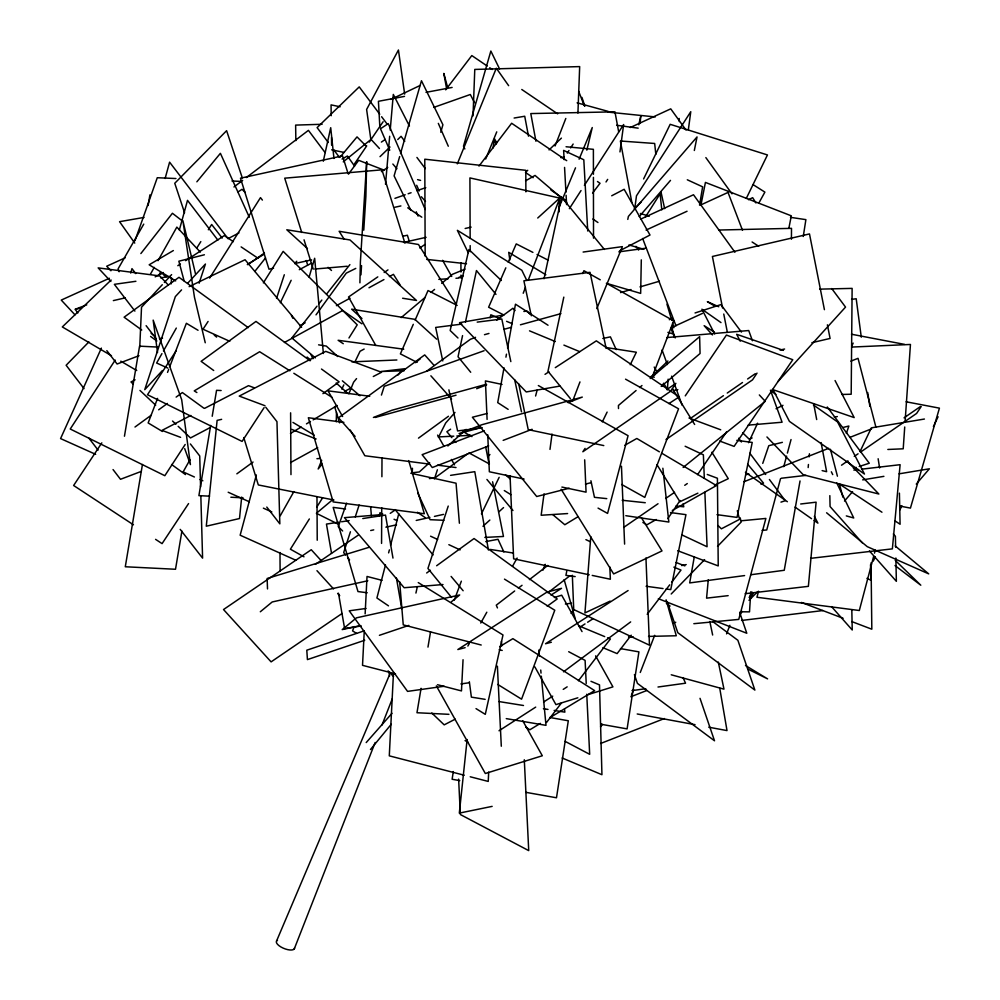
<?xml version="1.0" encoding="UTF-8"?>
<svg xmlns="http://www.w3.org/2000/svg" width="1000" height="1000" viewBox="0 0 1000 1000"><rect width="100%" height="100%" fill="white"/><g stroke="black" fill="none" stroke-linecap="round" stroke-linejoin="round"><path stroke-width="1.5" d="M381.562 543.413L381.737 507.75M381.9 476.737L382 458.125M791.425 239.25L791.513 228.35L718.85 230.037M641.3 259.862L640.662 293.4L606.362 283.288M672.475 327.612L672.362 333.713L667.887 332.388M359.913 282.838L360.4 261.737L366.675 161.625L365.887 196.287L363.762 230.175M336.262 421.788L336.5 412.5M473.025 115.9L474.775 69.425L579.675 66.6L577.925 113.075M139.75 347.225L141.525 307.213L162.288 284.725M171.225 283.85L171.5 277.688M412.25 472.525L412.438 468.275M364.263 631.038L362.525 665.337L395.513 673.863M365.138 613.875L367.025 576.462L382.025 580.337M393.462 673.213L389.288 755.85L464.237 775.225M463.05 659.725L461.475 690.913L437.488 684.712M488.7 772.075L488.225 781.425L470.238 776.775M360.962 274.837L361.538 265.6M750.788 591.763L749.513 611.85L740.163 611.788M904.725 427L903.213 448.8L887.837 449.475M905.05 422.325L910.45 344.462L851.988 347.05M590.788 536.7L584.938 612.9L610.15 601.112M667.312 389.888L668.15 379.162M385.513 184.35L389.675 136.287M390.213 130.087L393.312 94.412L409.45 126.062M708.263 579.788L706.575 598.15L728.162 595.65M808.162 467.562L808.438 464.5M809.137 456.85L809.425 453.787M640.1 123.413L640.837 115.7L638.787 124.8M241.688 497.075L239.5 518.538L206.287 526.2L217.113 420.387L221.637 419.338M467.125 739.513L459.312 813.112L492.15 806.375M544.038 493.8L541.163 515.25L567.6 513.562M549.987 449.387L552.038 434.075M619.963 151.912L623.638 124.525L584.375 185.362M635.05 206.475L636.475 195.825L690.775 111.688L688.325 129.938M453.3 771.562L452.125 779.262L459.8 780.625M803.263 236.488L805.888 219.638L790.462 217.338M124.45 436.225L139.562 346.163L157.825 347.075M142.45 464.487L125.288 566.763L175.512 569.263L181.912 531.1M210.675 425.412L198.9 495.637L209.55 496.163M212.213 416.262L216.562 390.312L221.125 390.538M421.062 688.312L416.975 712.738L448.925 714.325M427.975 647.1L430.538 631.825M148.138 205.5L149.925 194.862M699.538 205.2L702.638 186.838L687.3 179.788M492.962 148.025L494.25 140.488M694.225 557.188L689.675 582.925L744.587 575.575M800.037 480.95L784.25 570.275L750.688 574.763M504.012 367.788L497.725 402.625L508.15 409.363M505.925 357.188L506.463 354.162M507.562 348.1L515.475 304.188L548.025 325.238M490.238 317.838L490.825 314.788L499.412 318.35M379.387 515.75L379.975 512.725L382.788 514.038M700.913 205.225L705.425 182.413L791.312 215.825L788.913 227.987M627.788 219.412L628.4 216.4L697.038 136.938L694.325 150.488M566.85 570.75L565.925 575.35L575.175 576.6M462.562 335.6L458.038 356.775L470.712 372.262M465.475 321.987L476.463 270.55L495.975 294.375M544.025 278.738L561.487 197.062L604.4 249.45M563.812 297.125L547.975 371.25L570.4 398.638M323.288 161.238L330.712 127.7L333.963 158.463M415.925 593.075L417.262 587.075M601.3 723.85L600.588 726.825L602.45 724.375M586.825 150.15L592.263 127.55L579.1 159.2M385.487 564.9L376.912 597.987L388.5 605.862M388.612 552.875L389.4 549.862M390.562 545.363L398.762 513.787M535.588 396.012L537.163 390.037M758.55 591.225L756.95 597.263L859.312 610.513L873.688 556.175M874.488 553.162L875.288 550.138M256.35 474.938L240.15 535.212L295.988 560.312M780.512 478.713L766.737 529.963L762.087 530.4M783.75 466.662L786.587 456.112M787.387 453.1L791.038 439.538M130.75 273.075L131.975 268.637L135.762 273.6M165.113 178.487L169.6 162.175L227.45 237.925M179.35 230.012L187.512 200.362L217.862 240.1M399.663 156.575L394.1 175.9L410.863 210.312M400.513 153.6L421.463 80.738L442.912 124.775L440.775 132.213M309.113 277.1L314.662 258.275L323.375 353.5M381.425 395.075L384.237 386.35L484.113 350.725M350.425 531.775L343.663 552.575L345.625 554.987M355.262 516.925L359.125 505.037M434.5 478.7L437.4 469.787M448.237 506.062L427.938 568.45L451.538 597.413M199.125 283.212L205.438 264.025L187.787 283.125M276.55 298.387L284.312 274.75M762.75 463.387L768.775 445.688L782.375 442.35M846.363 433.4L848.875 426.025L842.825 427.512M135 240.675L157.275 177.725L175.95 178.538M346.65 503.162L338.263 526.638L342.65 530.988M354.2 626.525L352.575 630.887L356.538 633.35M454.275 600.125L461.35 581.175M543.013 570.138L545.188 564.312M466.238 429.888L465.125 432.8L471.925 436.6M582.812 273.6L583.925 270.7L600.237 279.812M572.775 400.788L579.975 381.912M652.05 377.475L673.65 320.825L607.038 283.612M157.575 398.387L148.15 422.938L162.413 431.475M167.537 372.388L168.65 369.5M169.762 366.613L186.375 323.288L198.038 330.275M523.212 293.25L525.425 287.462M528.212 280.238L559.9 197.838L537.737 218.012M631.388 695.325L633.612 689.613M640.263 672.463L654.675 635.325M726.562 633.875L729.887 625.3M555.075 145.975L565.812 118.45M294.262 948.925L375.163 742.475M382 725.025L392.262 698.85M321.7 460.312L318.163 469L322.1 464.175M348.875 393.787L353.6 382.212L356.55 378.6M457.312 163.837L496.312 68.2L508.638 85.662M485.7 158.988L496.75 131.862M596.8 308.6L622.388 246.625L583.125 252.05M559.35 206.675L575.513 167.825M276.588 940.95L389.325 675.288M413.288 324.325L400.387 353.888L417.038 362.375M415.125 320.112L428.025 290.55L457.163 305.4M505.812 267.825L488.612 307.238L503.875 315.012L459.562 322.675L526.225 391.95L559.913 386.087M508.263 262.2L516.25 243.9L532.9 252.387M101.388 348.113L60.575 438.587L95.65 454.338M158.837 275.6L160.113 272.775L162.925 274.037M748.575 442.7L757.588 423.188M851.825 345.913L853.15 343.113M860.013 451.625L871.35 427.85L924.425 419.038M933.413 426.562L938.075 416.763M280.338 302.725L291.163 280.287M341.8 389.113L343.825 384.9M354.65 362.463L360.062 351.25L364.15 349.062M643.6 178.938L670.175 124.312L767.45 154.95L746.325 198.363M481.438 513.837L499.15 477.337M602.35 421.838L607.112 412.088M630.225 364.762L636.35 352.238L606.188 347.525M439.387 435.462L445.688 422.987L454.988 412.463M739.812 615.5L741.975 611.35M749.15 597.525L752.025 592M873.213 561.125L875.375 556.987M899.775 510L901.938 505.85M758.863 203.025L764.887 192.113L753.112 184.65M467.863 646.062L469.387 643.35M480.75 623.038L486.812 612.212M512.575 566.175L517.112 558.05M150.463 274.113L154.238 267.4M158 260.688L176.85 227.113L200.338 252.087M161.938 353.625L156.637 363.025L167.887 368.113M163.45 350.938L176.312 328.075M189.95 459.8L183.137 471.9L194.4 476.987M280.262 515.763L293.9 491.562M143.75 224.125L118.112 268.825L119.1 271.75M749.812 599.012L753.037 593.825M263.363 282.875L283.163 251.363L357.212 324.837L348.963 337.975M309.363 518.95L290.4 549.2L303.988 556.825M316.788 507.113L322.55 497.9M196.663 248.225L200.825 241.625M208.337 229.762L211.663 224.488L222.188 238.062M209.638 278.075L260.487 197.625L262.4 200.087M645.263 217.262L660.25 193.55M567.3 153.112L568.962 150.512M570.638 147.925L573.15 144.05M569.35 208.675L581.038 190.55M606.013 181.975L607.675 179.387M115.188 360.087L70.237 429.012L164.825 475.7L185.175 444.487M176.325 350.513L147.487 394.725L242.075 441.413L264.125 407.6M208.088 321.463L203.025 329.225L229.775 341.312M101.825 442.863L73.625 485.5L133.463 524.812M188.562 503.575L162.075 543.625L155.575 539.35M585.087 448.387L582.85 451.763L670.625 391.213L675.875 383.35L666.963 389.5M757.025 373.113L752.525 379.85L666.025 439.513M921.1 406.688L916.6 413.438L860.625 452.038M685.263 395.863L726.425 335.062L792.763 359.712L734.1 446.4L719.675 441.037M667.812 518.625L680.075 500.513M697.588 474.637L726.488 431.95M354.613 163.7L366.712 145.887M369.3 142.075L383.125 121.725M316.025 314.85L346.275 273.125L355.775 268.412M348.475 174.125L358.7 160.338L384.538 170.3M661.675 386.062L663.55 383.562M445.688 89.838L471.812 55.575L487.188 66.013M478.988 166.1L511.637 123.263L566.725 160.662M592.575 193.062L600.037 183.275L597.475 181.525M571.05 613.375L573.875 609.7M546.512 722.487L561.538 702.837M578.45 680.738L610.388 638.975L607.537 637.8M631.213 635.188L617.125 653.6L602.913 647.688M647.188 614.3L669.725 584.825M671.6 582.375L681 570.087L673.888 567.137M140.863 253.562L172.413 213.275L182.25 220.863M254.812 271.45L265.462 258.012M317 306.163L291.85 337.938L315.35 357.887M318.938 303.712L321.838 300.05M326.675 293.938L349.9 264.613M398.088 374.988L401.962 370.087M370.462 749.538L391.238 724.275M196.85 181.812L220.4 153.325L249.312 217.275M340.163 157.05L357.025 136.9L365.7 145.625M844.5 501.05L852.575 491.637M916.263 484.087L929.388 468.8L899.062 473.837M639.212 216.6L670.5 180.375M366.2 742.575L392.013 713.3M777.862 381.675L845.537 307.087L831.725 288.562M164.363 282.488L171.625 274.613M181.562 289.875L175.338 296.613L144.75 389.663L162.4 370.55M294.7 263.512L296.775 261.262M671.2 594L704.613 559.637M717.55 546.337L741.263 521.95L740.138 517.788M88.875 341.925L66.137 365.262L84.025 388.6M749 600.312L757.763 591.562M380.012 156.662L389.988 147.025M397.75 139.525L401.075 136.312L404.8 141.275M111.125 280.025L62.312 326.938L111.475 355.737M527.737 170.3L525.487 172.45L533.112 177.712M549.05 149.913L561.4 138.112M634.212 208.75L640.938 202.312M651.2 376.925L667.913 360.988M429.613 462.6L419.325 471.95L411.725 472.825M447.887 445.988L466.163 429.375M487.65 456.625L489.938 454.55M482.987 526.287L489.837 520.05M498.975 511.75L503.55 507.587M636.075 390.513L618.425 405.475L618.5 408.55M639.612 387.525L641.963 385.525M650.2 378.537L699.638 336.637L700.062 353.512L661.213 386.438M401.188 317.613L425.025 297.475M430.988 292.438L434.562 289.425M441.712 283.375L452.438 274.312L465.112 269.113M332.912 499.5L316.363 513.288L337.3 523.7M260.3 611.775L272.213 601.962L367.812 580.763M451.337 601.838L459.675 594.963L356.475 617.837L342.2 629.612L360.412 625.575M415.538 362.688L420.312 358.775M343.263 161.85L371.037 139.4L379.425 148.5M683.138 467.475L765.25 401.325L759.325 394.938M514.675 590.975L496.287 605.163L497.45 607.925M518.362 588.138L522.038 585.3M529.388 579.625L547.788 565.438M547.863 592.762L569.938 575.737M233.962 186.975L242.65 180.375M246.375 177.537L308.425 130.363L325.112 152.575M563.488 671.825L630.662 621.9M434.012 478.575L467.663 453.8M426.725 371.15L470.462 339.237M496.7 320.1L512.938 308.25L515.013 310.575M418.488 438.137L448.475 416.262M134.987 427.025L151.2 415.238M158.675 409.8L167.413 403.45M176.137 397.1L182.375 392.562L203.787 408.125M322.925 393.65L339.125 381.85L321.488 369.038M236.85 473.837L253.05 462.05M426.662 573L430.4 570.275M436.637 565.75L474.05 538.538L557.2 598.95L547.225 606.213M247.887 264.637L264.387 253.075M690.35 418.488L723.425 395.675M727.25 393.05L742.513 382.512M747.6 379L755.238 373.738M623.675 527.425L658.025 503.738M665.662 498.475L674.562 492.337M684.737 485.312L687.288 483.562M904.038 417.85L920.575 406.45M841.538 465.2L847.9 460.812M854.262 456.425L858.075 453.8M377.8 276.875L348.525 297L375.788 345.45M384.162 272.512L387.975 269.887M419.8 248.012L424.888 244.513M381.388 142.088L385.225 139.462M315.4 564.362L357.975 535.337M390.238 513.35L395.4 509.825M342.062 613.5L271.1 661.875L223.525 609.538L311.262 549.725L321.6 561.1M450.613 429.188L446.887 431.712L451.887 437.675M381.4 171.663L387.75 167.425M238.137 191.85L242.05 189.288L245.338 192.613M545.025 374.35L548.875 371.838M555.288 367.65L596.337 340.863L679.163 396.9L668.9 403.6M177.825 265.7L180.413 264.025M185.575 260.688L224.325 235.588L233.375 241.675M551.038 595.075L561.525 588.325L546.962 592.1L457.837 649.538L465.125 647.65M628.1 590.538L545.538 643.75L551.362 642.237M581.075 626.462L585 623.925M587.625 622.238L592.863 618.862M499.012 730.775L535.7 707.113M543.562 702.05L552.737 696.137M563.225 689.375L567.163 686.85M247.312 264.513L264.488 253.962M577.962 516.75L564.825 524.738L552.95 514.775M499.675 646.65L512.888 638.663L594.637 690.625L549.675 717.788M540.425 723.375L529.85 729.775L525.887 727.25M290.45 433.462L301.125 427.062M306.462 423.875L310.475 421.475M313.137 419.875L337.163 405.5M173.363 250.55L149.162 264.788L175.675 280.912M669.312 319.713L671.963 318.163M525.562 180.825L535.05 175.438L562.075 198.463M342.05 159.05L347.413 156.012L354.562 166.088M624.788 445.275L636.825 438.475L659.375 451.825M656.237 519.525L646.862 524.812L642.887 522.45M672.288 510.475L716.438 485.562L662.038 453.387M299.725 325.788L305.15 322.812M336.4 305.663L349.975 298.212M368.988 287.775L383.938 279.575M389.363 276.588L393.438 274.35L400.037 284.837M284.413 342.5L342.713 310.487L361.925 323.825M290.587 462.537L317.7 447.65M299.3 269.688L311.55 263.137M135.075 379.8L130.975 381.962L133.225 384.075M209.662 427.837L190.512 437.938L178.162 426.312M155.162 276.85L163.4 272.525M227.963 238.7L238.95 232.938M611.712 195.775L624.15 189.288L650 235.025L619.575 250.863M752.113 437.938L749.375 439.363L742.675 432.825M739.175 519.55L721.388 528.812L718.037 525.55M190.837 415.475L162 430.387L180.6 437.35M204.562 408.375L248.5 385.65L254.225 387.8M344.462 391.425L351.325 387.875M373.288 376.525L381.525 372.262L325.75 351.362L239.25 396.1L265 405.737M455.213 719.163L444.188 724.862L431.812 713.025M776.05 408.738L782.987 405.325M748.475 199.713L752.663 197.675L755.925 202.963M189.125 286.637L245.05 259.738L301.625 327.287M390.812 99.45L420.112 85.463M697.887 493.162L679.938 501.712L656.975 464.688M714.463 485.262L728.275 478.688L711.875 452.238M630.312 127.513L670.738 108.85L686.05 130.1M640.525 219.2L693.5 194.75L734.925 252.237M646.062 230.075L687.05 211.25M701.175 204.762L728.025 192.425L742.487 230.263M702.463 313.4L671.375 327.688L675.275 337.875M125.087 257.875L106.7 266.225L110.925 270.763M109.375 278.263L61.262 300.087L74.987 314.85M850.863 361.15L858.037 358.325L875.9 427.125M850.088 437.312L871.6 428.825M744 481.712L828.612 448.35M672.837 623.375L675.738 622.25M630.837 696.75L646.787 690.512M600.612 743.487L664.4 718.538M471.275 338.975L475.55 337.312M373.4 417.463L391.962 410.25L486.362 384.263M476.662 388.713L486.65 384.825M568.025 402.625L582.3 397.088L481.9 424.725L459.062 433.6L481.538 427.413M484.325 430.838L422.125 454.663L432.287 467.525L488.7 445.913M503.162 440.375L532.1 429.288M86.75 304.862L75.075 309.3L77.875 312.938M138.988 355.7L117.1 364.012L106.825 350.637M140.938 471.525L120.5 479.288L113.038 469.562M458.862 277.387L463.225 275.825M433.675 107.425L470.312 94.5L474.6 102.775M394.938 198.337L405.213 194.775M408.15 193.75L411.087 192.738M416.962 190.688L425.763 187.638M364.087 630.875L306.8 650.2L307.425 659.6L364.725 640.263M379.412 635.312L408.787 625.4M695.05 312.962L720.913 304.6L741.438 332.1M853.462 468.35L856.338 467.425M859.212 466.488L869.275 463.237L827.288 407M780.962 502.125L785.275 500.725L769.412 479.487M554.388 597.475L561.688 595.2L582.038 631.6M577.85 697.8L555.938 704.625L534.837 666.875M586.625 695.062L612.925 686.875L595.6 655.863M369.25 547.25L267.137 578.5L267.512 588.925M760.7 483.95L763.538 483.113L747.613 464.188M620.562 292.6L631.025 289.538M639.987 286.913L659.412 281.238M484.475 334.688L488.963 333.45M503.95 329.325L511.45 327.262M520.438 324.787L560.9 313.65M375.125 417.475L456.037 395.2M487.15 413.475L472.388 417.238L536.712 496.512L569.2 488.25M585.438 484.113L591.35 482.6M204.387 254.775L178.85 261.2L184.088 280.812M780.037 350.087L784.587 349.025M811.888 342.688L830.088 338.45L827.4 324.812M75.912 309.225L80.4 308.188M113.35 300.6L125.325 297.838M403.562 242.413L426.1 237.325M465.15 228.487L471.15 227.125M370.7 530.525L373.738 529.862M385.875 527.163L396.5 524.812M416.225 520.438L429.888 517.413M434.438 516.4L443.537 514.388M673.337 390.6L677.837 389.613M745.962 474.65L748.95 474M394.875 207.25L400.9 205.938M402.812 236.238L407.388 235.238L409.225 241.112M273.562 268.188L268.988 269.188L240.487 178.188L342.537 155.863L348.05 173.475M294.887 263.525L311.637 259.862M602.825 338.475L610.4 336.863L616.213 349.625M681.625 565.562L686.2 564.587M834.287 417.163L837.325 416.538M404.525 96.388L378.425 101.3L379.875 127.438M426.025 92.35L452.125 87.438M560.925 157.675L564 157.113M485.763 541.6L498.013 539.3L503.888 551.962M144.062 217.413L119.562 221.675L134.762 243.1M523.888 311.488L526.95 310.963L530.175 314.312M514.125 118.038L524.725 116.25L528.488 136.175M862.663 479.875L883.9 476.35M429.375 478.587L435.438 477.663M450.575 475.35L474.787 471.675L488.413 550M338.562 522.225L326.45 524.075L331.525 553.25M341.587 521.763L349.162 520.612M362.788 518.538L385.5 515.087L392.975 558.088M361.262 625.975L344.613 628.513L338.462 593.188M135.9 281.288L114.35 284.337L134.9 311.087M160.525 277.8L169.762 276.488M159.462 338.625L162.537 338.188M365.988 608.462L349.225 610.812L407.562 691.388L444.137 686.263M460.9 683.925L468.525 682.85M565.388 604.038L571.512 603.2M631.987 690.612L645.763 688.713M658 687.013L685.55 683.2L683.012 677.575M618.825 251.875L646.35 248.125M851.587 299.363L856.2 298.762L861.287 337.2M461.812 324.1L435.662 327.438L442.762 360.925M477.2 322.125L501.812 318.988L510.838 361.6M482.212 427.788L457.6 430.938L448.888 389.837M741.55 620.462L822.95 610.55M396.875 359.988L351.863 361.863M405.3 368.675L380.913 371.5L404.237 370.725M781.237 478.25L805.913 475.387M853.838 470.075L858.462 469.538M861.55 469.175L900.113 464.7L892.375 548.862L810.625 558.337M800.688 503.988L816.112 502.188L808.375 586.35L745.138 593.688M741.1 520.8L765.875 518.438L738.75 619.412L693.838 623.688M314.788 269.037L347.188 266.25M667.062 337.537L748.725 330.538L752.438 340.725M748.188 425.138L782.087 422.225L770.438 390.213M381.763 514.612L344.462 517.663L404.15 587.737L443 584.55M316.938 458.7L320.012 458.475M438.812 279.375L448.162 278.762M455.95 278.263L459.062 278.062M438.225 436.938L453.75 436.163M456.85 436.012L470.825 435.312M484.837 537.413L503.462 536.475L492.6 481.788M322.137 124.275L295.637 125.1L295.85 140.6M819.65 289.137L852.125 288.387L851.188 394.237L841.912 394.462M628.5 636.888L633.125 636.788M648.538 636.413L676.287 635.763L666.1 599.825M231.988 181L241.325 181.412M443.913 520.3L430.1 519.688L417.775 493.05M230.863 497.225L243.038 497.825M566.062 146.75L593.387 149.325L593.425 174.262M607.663 112.062L655.263 116.925M606.775 498.638L594.462 497.325L590.913 480.75M622.175 500.262L645.275 502.725M676.075 505.988L683.775 506.812L683.125 503.8M426.7 259.387L466.5 263.762M369.75 396.238L328.025 390.838L342.6 416.525M343.888 422.35L308.337 417.738L333.162 501.912L424.338 513.737L408.663 460.575M429.75 464.15L364.837 455.737L350.262 430.05M437.475 465.15L456.012 467.55M345.525 508.988L333.162 507.388L357.975 591.562L367.25 592.762M616.625 125.262L638.175 128.15M403.738 349.2L338.125 340.288L343.275 343.725M736.812 440.337L752.225 442.438L737.025 517.388L716.988 514.663M670.525 512.562L685.95 514.663L670.75 589.612L666.125 588.987M646.087 586.263L663.037 588.562M625.812 515.7L668.85 522.05L662.862 468.237M490.3 549.438L513.263 553.038M402.612 298.238L416.5 300.475L350.012 239.963L286.8 229.775L307.438 248.562M318.587 344.837L326.3 346.075L337.762 356.512M485.163 699.35L471.375 697.138L469.35 681.737M498.963 701.562L523.488 705.5M543.413 708.7L548 709.438M554.138 710.425L564.862 712.15L564.462 709.062M506.262 718.625L546 725.337L541.325 676.175M620.5 648.612L638.913 651.875L627.1 728.888L601.013 724.262M549.888 717.5L568.3 720.763L556.487 797.775L525.788 792.325M637.212 713.975L695.05 724.675M708.75 727.2L727.013 730.588L719.725 688.088M851.488 334.237L904.525 344.375M906.087 401.775L939.425 408.15L910.438 508.1L899.825 506.075M333.938 500.025L258.312 484.95L243.775 437.562M340.163 106.788L331.062 104.875L331.2 115.725M331.662 149.825L343.812 152.375M502.05 384.412L485.425 380.9L487.088 419.4M603.787 445.588L528.225 429.637L518.75 383.95M524.1 479.087L489.35 471.763L487.75 434.8M561.888 487.062L586.062 492.163L584.675 459.825M589.2 574.775L513.638 558.825L510.05 475.675M592.225 575.413L610.363 579.237L609.825 566.925M410.775 473.237L456.05 483.212L459.4 523.225M822.138 470.613L826.625 471.688L821.075 442.55M417.575 179.638L420.575 180.4M481.213 645.025L403.25 624.875L399.65 581.75M499.2 649.675L502.2 650.45M671.25 674.788L723.975 689.15L718.312 662.087M577.112 102.825L608.225 111.412M846.3 515.9L853.725 517.975L836.775 483M628.962 244.95L643.925 249.325M640.387 213.463L649.237 216.25M651.275 376.3L654.225 377.275M783.425 350.387L736.663 334.3L740.212 341.163M772.35 389.438L854.175 417.587L835.062 380.55M688.988 418.013L720.713 429.8M707.275 474.462L717.412 478.25L718.225 565.913L677.675 550.725M801.425 602.438L843.088 618.275M851.712 621.55L871.825 629.2L871.05 562.863M676.137 562.5L684.837 565.9M658.35 598.7L746.787 633.25L739.788 612.737M291.725 429.387L316.125 438.975M506.587 321.325L512.312 323.7M529.513 330.838L555.312 341.538M563.913 345.1L579.675 351.637M579.113 625.962L604.7 636.613M590.975 681.312L599.5 684.9L601.938 774.712L562.137 757.987M718.775 306.762L707.362 301.675L715.238 306.363M200.037 479.525L202.85 480.8M228.188 492.238L249.3 501.775M263.375 508.137L271.825 511.95M394.038 519.25L396.838 520.55M430.575 536.2L437.612 539.462M448.85 544.675L460.1 549.9M685.138 446.25L703.375 454.825L704.312 478.2M866.938 578.35L871.137 580.337L870.512 564.75M681.825 534.875L707.075 546.75L704.875 492.225M585.9 539.637L590.1 541.625M748.188 669.237L767.588 678.875L745.487 665.5M537.062 254.5L548.162 260.163M568.688 651.712L585.1 660.375L586.225 683.475M565.05 741.325L589.675 754.312L586.75 694.25M465.05 740.612L467.788 742.05M468.913 452.887L489.387 463.95M625.55 379.175L678.562 408.8L644.788 497.4L621.675 484.487M538.337 385.55L628.075 435.688L607.575 513.413L598.05 508.1M120.775 361.175L136.725 370.513M292.95 422.413L314.262 435.175M545.837 274.762L508.725 252.325L509.837 259.975M504.3 490.562L510.913 494.663M504.475 579.125L554.775 610.237L521.562 699.175L497.738 684.438M418.263 582.587L502.987 634.987L485.288 714.35L476.025 708.625M289.887 370.8L259.65 351.737L194.237 390.887L196.875 392.537M293.837 373.275L331.962 397.3M714.5 332.238L704.137 325.65L712.45 334.938M752.1 242L758.662 246.213M839.225 483.925L881.95 512.225M894.887 520.8L900.075 524.237L899.412 493.15M407.738 207.825L421.812 217.188M241.137 246.9L257.938 258.2M163.612 274.9L166.2 276.65M489.75 67.75L492.312 69.488M521.775 89.488L557.65 113.837M417.337 512.263L425.075 517.513M550.913 190.012L566.163 200.55M592.85 219L597.938 222.512M720.987 322.6L701.912 309.212L714.65 333.9M813.388 404.963L837.55 421.925L864.463 474.05L789.425 421.375L773.138 389.825M770.788 390.788L775.875 394.363M745.4 472.275L787.375 501.725M795.013 507.088L811.538 518.688M814.087 520.475L817.9 523.15L814.362 516.3M310.15 360.8L255.975 321.438L201.112 361.337L213.713 370.5M248.263 327.638L178.975 277.3L124.1 317.2L141.75 330.012M150.562 336.425L156.862 341M171.6 464.5L185.463 474.575M151.125 333.312L153.6 335.15M713.012 621.775L737.875 640.288L754.875 690.088L677.788 632.675L667.288 601.925M666.363 603.288L670.088 606.062M895 565.55L920.8 585.212L895.212 560.325M895.25 545.988L928.713 573.875L867.25 546.65L826.6 512.775M505.487 474.913L510.238 478.9M342.375 380.825L360 395.788M214.25 335.112L216.6 337.1M564.425 200.463L566.775 202.475M307.1 357.038L310.6 360.163M336.175 383L347.812 393.387M436.637 339.162L414.862 319.337L351.65 309.163L361.962 318.55M328.062 267.337L331.5 270.475M139.963 390.412L155.688 405.2M172.537 421.037L175.912 424.2M501.312 280.487L468.925 249.488L450.163 330.513L457.975 338M387.925 671.05L393.55 676.425M847.875 461.775L878.85 494.025L803.263 474.775L766.938 436.962M168.225 284.975L159.762 275.925L98.162 267.887L110.85 281.462M316.962 570.675L333.5 588.875M337.638 593.425L339.712 595.7M434.05 365.363L424.712 354.9L338.512 417.8L355.1 436.413M430.875 375.8L451.613 399.062M893.325 533.925L895.4 536.263L895.625 547.137M862.175 542.762L830.075 506.538L829.837 495.65M869.425 550.938L896.363 581.325L895.863 558.013M831.525 606.625L852.237 630L851.812 609.8M392.85 164.037L396.925 168.725M421.4 196.788L425.487 201.462M453.888 440.062L455.887 442.45M486.925 479.462L512.962 510.5M395.05 509.575L433.1 554.938M451.112 576.425L463.137 590.75M347.587 557.4L349.562 559.812M265.775 407.275L276.962 421.662L279.837 523.85L266.775 507.062M190.387 443.963L199.725 455.95L200.588 486.912M180.2 529.375L202.587 558.138L200.85 496.213M146.113 325.675L156.375 339.062M88.75 437.938L98.088 450.1M416.925 157.438L425.325 168.625M379.75 114.237L359.225 86.888L317.113 127.613L328.3 142.525M381.613 116.725L387.212 124.188M333.9 149.987L339.5 157.438M738.625 438.237L741.425 441.987M749.825 453.237L765.688 474.487M705.85 157.6L731.963 193.837M635.913 246.325L638.612 250.075M456.2 304.212L418.462 244.488L339.137 231.287L344.062 239.075M672.513 388.762L694.65 424.475M641.5 517.85L662 550.913L613.65 573.938L561.175 489.3M654.2 367.075L657.362 372.475M663.675 383.25L666.838 388.638M437.6 435.1L443.738 445.913M451.413 459.438L454.487 464.85M442.612 260.325L451.712 276.475M522.725 720.713L542.312 755.763L485.325 773.512L436.35 685.875M494.513 138.787L496.775 142.9M494.613 141.387L496.05 144.15M291.475 315.5L292.863 318.288M310.925 354.538L313.012 358.713M499.562 68.925L490.85 51.037L463.488 146.213L464.837 148.963M526.6 280.05L521.838 270.262L457.375 230.338L468.237 252.712M831.35 471.8L832.712 474.6M438.325 123.375L448.288 146.225M416.688 185.287L419.15 191.012M425.25 209.525L388.263 123.612L380.5 128.75L389.75 150.225M416.25 211.8L418.1 216.1M578.625 91.225L584.288 105.712M642.638 238.487L675.987 325.8M662.062 349.975L667.35 364.525M671.587 376.175L682.175 405.288M184.713 448.663L190.425 464.588L181.688 399.738L153.162 320.112L157.537 352.537M700.013 698.325L714.513 740.788L637.425 683.388L634.425 674.6M581.925 97.387L584.862 106.237M242.288 177.862L226.612 130.675L174.762 183.263L184.562 212.75M404.938 243.225L381.95 169.838L284.725 178.175L301.737 232.475M304.037 239.812L313.238 269.163M306.25 260.5L307.625 264.913M334.6 406.587L339.6 422.875M653.625 372.512L654.513 375.487M666.975 304.2L671.737 320.325M672.6 323.263L673.9 327.663M672.125 330.087L674.287 337.425M564.138 579.637L575.175 618.562M447.45 86.762L443.812 73.425L446.625 88.763M830.438 449.275L837.425 476.2M839.362 483.675L842.862 497.137M737.312 510.737L739.25 518.212M195.463 273.7L182.887 220.7L194.475 297.325L205.25 342.762M388.612 671.35L389.675 675.9M661.025 192.113L664.65 208.637M606.15 348.438L590.037 272.325L523.888 280.788L531.3 315.788M514.712 379.862L521.487 411.825M709.812 621.487L712.65 635.025M485.662 446.85L488.975 463.562M824.412 309.662L809.488 233.925L712.412 256.475L722.562 307.987M723.763 314.05L727.337 332.225M813.763 404.212L816.688 419.55M618.675 131.8L614.95 111.838L530.788 113.575L535.938 141.225M631.838 202.438L620.388 141.012L654.663 143.475L655.825 154.275M396.438 578.062L401.788 608.775M867.7 392.537L869.887 406.4M878.138 458.75L879.6 467.987M404.65 94.113L398.438 50L366.613 109.462L370.9 139.875M660.15 194.4L661.812 209.838M538.837 650.062L539.425 656.2M540.737 670.025L541.025 673.1M370.625 506.675L371.4 515.913M501.425 641.213L501.812 645.825M587.737 231.012L583.812 159.75L563.625 150.375L564.138 159.675M564.562 167.425L565.938 192.2M566.1 195.3L566.613 204.6M524.3 759.762L528.725 850.625L460.35 814.525L458.625 779.112M497.4 666.162L501.3 746.237M645.95 557.95L649.463 645.188L573.725 609.55L572.337 575.275M621.462 466.2L624.6 544.1M679.2 118.462L679.3 121.575M331.5 137.425L331.6 145.175M316.975 496.975L317.225 540.225M290.613 412.825L290.975 474.625M279.988 552.513L280.1 571.05M559.2 211.812L559.15 197.963L469.913 177.913L470.15 237.913M525.875 191.85L525.8 170.312L424.787 159.213L425.163 256.137M470.175 245.6L470.2 251.762M460.913 262.787L460.95 272.025M460.962 275.1L460.975 278.175M593.425 177.387L593.525 238.175M294.562 947.975A9.738 3.825 22.1 0 1 283.113 948.1A9.738 3.825 22.1 0 1 277.488 940.263"/></g></svg>
